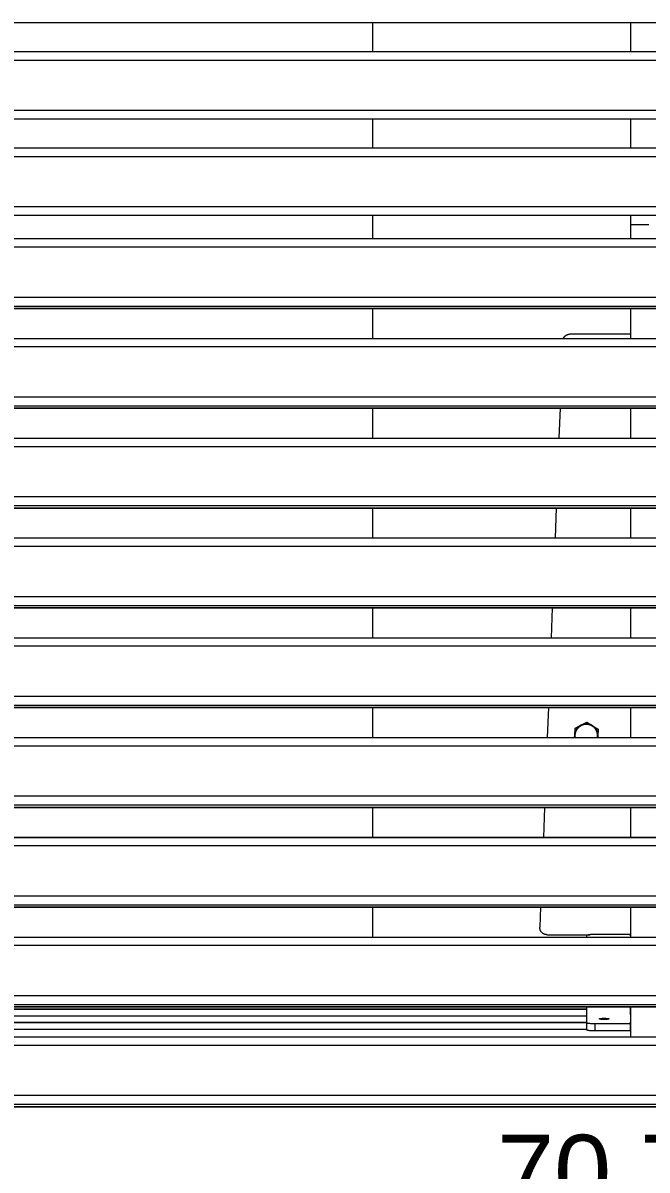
# Model space of a CAD drawing. Header units: inches. Extents: x -16 to 183, y -17 to 123.
# Drawn here: x 14.13 to 27.91, y 34.66 to 59.98 of the extents above; entities that cross this region are included whole.
import ezdxf

# ---------------------------------------------------------------- set-up
doc = ezdxf.new("R2010")
doc.units = ezdxf.units.IN
doc.layers.add('ZANO_R', color=7, linetype='Continuous', lineweight=0)
doc.layers.add('ZANO_W', color=1, linetype='Continuous', lineweight=0)
doc.styles.get("Standard").update_dxf_attribs({"font": 'arial.ttf'})
doc.dimstyles.new('amerykanie', dxfattribs={"dimtxt": 50, "dimasz": 50, "dimexe": 0.5, "dimexo": 0.5, "dimgap": 1, "dimtad": 1, "dimdec": 0, "dimzin": 0, "dimlunit": 5, "dimtxsty": 'Standard', "dimcen": 0.09, "dimclrd": 1, "dimclre": 1, "dimclrt": 1, "dimazin": 0, "dimtfac": 1, "dimtdec": 0, "dimtmove": 0, "dimatfit": 3, "dimfxl": 1, "dimtzin": 0, "dimarcsym": 1})

# ---------------------------------------------------------------- blocks, each defined once
blk = doc.blocks.new('*D363')
at = {"layer": 'ZANO_W', "color": 1, "lineweight": -2}
for p, q in [((-7.684, 35.8), (-7.684, 32.772)), ((63.182, 35.8), (63.182, 32.772)), ((-6.684, 33.272), (62.182, 33.272))]:
    blk.add_line(p, q, dxfattribs=at)
at = {"layer": 'ZANO_W', "color": 1}
for points in [[(-6.684, 33.438), (-6.684, 33.105), (-7.684, 33.272)], [(62.182, 33.105), (62.182, 33.438), (63.182, 33.272)]]:
    blk.add_solid(points, dxfattribs=at)
at = {"layer": 'ZANO_W', "color": 1, "insert": (27.749, 34.612), "char_height": 1.625, "attachment_point": 5}
blk.add_mtext('70 7/8', dxfattribs=at)

msp = doc.modelspace()

# ---------------------------------------------------------------- linework, layer by layer
at = {"layer": 'ZANO_R'}
for p, q in [((62.98564, 59.98104), (-7.48676, 59.98104)), ((21.85419, 59.35112), (21.85419, 59.98104)), ((27.55259, 59.35112), (27.55259, 59.98104)), ((-7.48676, 59.35112), (62.98564, 59.35112)), ((62.98564, 59.15427), (-7.48676, 59.15427)), ((-7.48676, 58.05191), (62.98564, 58.05191)), ((62.98564, 57.85506), (-7.48676, 57.85506)), ((21.85419, 57.22514), (21.85419, 57.85506)), ((27.55259, 57.22514), (27.55259, 57.85506)), ((-7.48676, 57.22514), (62.98564, 57.22514)), ((62.98564, 57.02829), (-7.48676, 57.02829)), ((-7.48676, 55.92593), (62.98564, 55.92593)), ((62.98564, 55.72908), (-7.48676, 55.72908)), ((21.85419, 55.21962), (21.85419, 55.72908)), ((27.55259, 55.53498), (27.55259, 55.72908)), ((27.55259, 55.21962), (27.55259, 55.53498)), ((27.55259, 55.53498), (27.94629, 55.53498)), ((-7.48676, 55.2198), (62.98564, 55.2198)), ((-7.48676, 55.21962), (62.98564, 55.21962)), ((62.98564, 55.03126), (-7.48676, 55.03126)), ((-7.48676, 53.92988), (62.98564, 53.92988)), ((62.98564, 53.7249), (-7.48676, 53.7249)), ((-7.48676, 53.67835), (62.98564, 53.67835)), ((62.98564, 53.67817), (-7.48676, 53.67817)), ((21.85419, 53.01687), (21.85419, 53.67835)), ((27.55259, 53.01687), (27.55259, 53.67835)), ((-7.48676, 53.01704), (62.98564, 53.01704)), ((-7.48676, 53.01687), (62.98564, 53.01687)), ((26.05932, 53.01687), (26.06165, 53.02184)), ((26.06165, 53.02184), (26.06415, 53.02672)), ((26.06415, 53.02672), (26.06682, 53.03152)), ((26.06682, 53.03152), (26.06965, 53.03622)), ((26.06965, 53.03622), (26.07265, 53.04082)), ((26.07265, 53.04082), (26.0758, 53.04531)), ((26.0758, 53.04531), (26.07911, 53.04969)), ((26.07911, 53.04969), (26.08257, 53.05395)), ((26.08257, 53.05395), (26.08618, 53.05808)), ((26.08618, 53.05808), (26.08993, 53.06209)), ((26.08993, 53.06209), (26.09381, 53.06597)), ((26.09381, 53.06597), (26.09783, 53.06971)), ((26.09783, 53.06971), (26.10198, 53.0733)), ((26.10198, 53.0733), (26.10625, 53.07675)), ((26.10625, 53.07675), (26.11063, 53.08005)), ((26.11063, 53.08005), (26.11513, 53.08319)), ((26.11513, 53.08319), (26.11974, 53.08618)), ((26.11974, 53.08618), (26.12444, 53.089)), ((26.12444, 53.089), (26.12924, 53.09166)), ((26.12924, 53.09166), (26.13414, 53.09415)), ((26.13414, 53.09415), (26.13911, 53.09646)), ((26.13911, 53.09646), (26.14417, 53.0986)), ((26.14417, 53.0986), (26.14929, 53.10057)), ((26.14929, 53.10057), (26.15448, 53.10235)), ((26.15448, 53.10235), (26.15973, 53.10395)), ((26.15973, 53.10395), (26.16503, 53.10537)), ((26.16503, 53.10537), (26.17038, 53.1066)), ((26.17038, 53.1066), (26.17577, 53.10765)), ((26.17577, 53.10765), (26.18119, 53.10851)), ((26.18119, 53.10851), (26.18664, 53.10917)), ((26.18664, 53.10917), (26.1921, 53.10965)), ((26.1921, 53.10965), (26.19758, 53.10994)), ((26.19758, 53.10994), (26.20307, 53.11003)), ((27.55259, 53.11003), (26.20307, 53.11003)), ((62.98564, 52.82851), (-7.48676, 52.82851)), ((-7.48676, 51.72713), (62.98564, 51.72713)), ((62.98564, 51.52214), (-7.48676, 51.52214)), ((-7.48676, 51.47559), (62.98564, 51.47559)), ((62.98564, 51.47541), (-7.48676, 51.47541)), ((21.85419, 50.81411), (21.85419, 51.47559)), ((25.9879, 51.47559), (25.96211, 50.81411)), ((27.55259, 50.81411), (27.55259, 51.47559)), ((-7.48676, 50.81429), (62.98564, 50.81429)), ((-7.48676, 50.81411), (62.98564, 50.81411)), ((62.98564, 50.62575), (-7.48676, 50.62575)), ((-7.48676, 49.52437), (62.98564, 49.52437)), ((62.98564, 49.31938), (-7.48676, 49.31938)), ((-7.48676, 49.27283), (62.98564, 49.27283)), ((62.98564, 49.27266), (-7.48676, 49.27266)), ((21.85419, 48.61135), (21.85419, 49.27283)), ((25.90203, 49.27283), (25.87625, 48.61135)), ((27.55259, 48.61135), (27.55259, 49.27283)), ((-7.48676, 48.61153), (62.98564, 48.61153)), ((-7.48676, 48.61135), (62.98564, 48.61135)), ((62.98564, 48.42299), (-7.48676, 48.42299)), ((-7.48676, 47.32161), (62.98564, 47.32161)), ((62.98564, 47.11663), (-7.48676, 47.11663)), ((-7.48676, 47.07008), (62.98564, 47.07008)), ((62.98564, 47.0699), (-7.48676, 47.0699)), ((21.85419, 46.4086), (21.85419, 47.07008)), ((25.81616, 47.07008), (25.79038, 46.4086)), ((27.55259, 46.4086), (27.55259, 47.07008)), ((-7.48676, 46.40877), (62.98564, 46.40877)), ((-7.48676, 46.4086), (62.98564, 46.4086)), ((62.98564, 46.22024), (-7.48676, 46.22024)), ((-7.48676, 45.11886), (62.98564, 45.11886)), ((62.98564, 44.91387), (-7.48676, 44.91387)), ((-7.48676, 44.86732), (62.98564, 44.86732)), ((62.98564, 44.86715), (-7.48676, 44.86715)), ((21.85419, 44.20584), (21.85419, 44.86732)), ((25.7303, 44.86732), (25.70451, 44.20584)), ((27.55259, 44.20584), (27.55259, 44.86732)), ((26.31264, 44.26199), (26.31854, 44.40962)), ((26.31854, 44.40962), (26.44934, 44.47832)), ((26.32215, 44.32161), (26.31993, 44.31325)), ((26.32465, 44.32988), (26.32215, 44.32161)), ((26.32743, 44.33807), (26.32465, 44.32988)), ((26.33048, 44.34616), (26.32743, 44.33807)), ((26.33031, 44.31412), (26.33258, 44.32221)), ((26.3338, 44.35414), (26.33048, 44.34616)), ((26.33258, 44.32221), (26.33512, 44.33022)), ((26.33739, 44.362), (26.3338, 44.35414)), ((26.33512, 44.33022), (26.33793, 44.33814)), ((26.34125, 44.36974), (26.33739, 44.362)), ((26.33793, 44.33814), (26.34102, 44.34596)), ((26.34102, 44.34596), (26.34437, 44.35366)), ((26.34536, 44.37734), (26.34125, 44.36974)), ((26.34437, 44.35366), (26.34797, 44.36125)), ((26.34973, 44.3848), (26.34536, 44.37734)), ((26.34797, 44.36125), (26.35184, 44.36871)), ((26.35435, 44.39211), (26.34973, 44.3848)), ((26.35184, 44.36871), (26.35596, 44.37603)), ((26.35921, 44.39925), (26.35435, 44.39211)), ((26.35596, 44.37603), (26.36033, 44.38321)), ((26.36431, 44.40623), (26.35921, 44.39925)), ((26.36494, 44.39024), (26.36033, 44.38321)), ((26.36964, 44.41303), (26.36431, 44.40623)), ((26.36978, 44.3971), (26.36494, 44.39024)), ((26.3752, 44.41965), (26.36964, 44.41303)), ((26.37486, 44.4038), (26.36978, 44.3971)), ((26.38016, 44.41031), (26.37486, 44.4038)), ((26.38098, 44.42608), (26.3752, 44.41965)), ((26.38568, 44.41665), (26.38016, 44.41031)), ((26.38698, 44.43231), (26.38098, 44.42608)), ((26.39142, 44.42279), (26.38568, 44.41665)), ((26.39318, 44.43833), (26.38698, 44.43231)), ((26.39736, 44.42873), (26.39142, 44.42279)), ((26.39958, 44.44414), (26.39318, 44.43833)), ((26.4035, 44.43446), (26.39736, 44.42873)), ((26.40617, 44.44973), (26.39958, 44.44414)), ((26.40984, 44.43998), (26.4035, 44.43446)), ((26.41295, 44.4551), (26.40617, 44.44973)), ((26.41635, 44.44528), (26.40984, 44.43998)), ((26.4199, 44.46023), (26.41295, 44.4551)), ((26.42305, 44.45036), (26.41635, 44.44528)), ((26.42703, 44.46512), (26.4199, 44.46023)), ((26.42991, 44.4552), (26.42305, 44.45036)), ((26.43432, 44.46977), (26.42703, 44.46512)), ((26.43694, 44.45981), (26.42991, 44.4552)), ((26.44176, 44.47418), (26.43432, 44.46977)), ((26.44412, 44.46418), (26.43694, 44.45981)), ((26.44934, 44.47832), (26.44176, 44.47418)), ((26.45144, 44.46829), (26.44412, 44.46418)), ((26.44934, 44.47832), (26.58014, 44.54703)), ((26.45706, 44.48221), (26.44934, 44.47832)), ((26.4589, 44.47216), (26.45144, 44.46829)), ((26.4649, 44.48584), (26.45706, 44.48221)), ((26.46649, 44.47577), (26.4589, 44.47216)), ((26.47287, 44.4892), (26.4649, 44.48584)), ((26.4742, 44.47911), (26.46649, 44.47577)), ((26.48094, 44.49229), (26.47287, 44.4892)), ((26.48202, 44.4822), (26.4742, 44.47911)), ((26.48912, 44.4951), (26.48094, 44.49229)), ((26.48993, 44.48501), (26.48202, 44.4822)), ((26.49738, 44.49764), (26.48912, 44.4951)), ((26.49794, 44.48755), (26.48993, 44.48501)), ((26.50572, 44.4999), (26.49738, 44.49764)), ((26.50603, 44.48982), (26.49794, 44.48755)), ((26.51414, 44.50187), (26.50572, 44.4999)), ((26.5142, 44.4918), (26.50603, 44.48982)), ((26.52262, 44.50356), (26.51414, 44.50187)), ((26.52242, 44.49351), (26.5142, 44.4918)), ((26.5307, 44.49494), (26.52242, 44.49351)), ((26.53115, 44.50496), (26.52262, 44.50356)), ((26.53903, 44.49608), (26.5307, 44.49494)), ((26.53972, 44.50607), (26.53115, 44.50496)), ((26.54738, 44.49694), (26.53903, 44.49608)), ((26.54833, 44.50689), (26.53972, 44.50607)), ((26.55577, 44.49751), (26.54738, 44.49694)), ((26.55695, 44.50742), (26.54833, 44.50689)), ((26.56416, 44.4978), (26.55577, 44.49751)), ((26.56559, 44.50766), (26.55695, 44.50742)), ((26.57257, 44.4978), (26.56416, 44.4978)), ((26.57424, 44.50761), (26.56559, 44.50766)), ((26.58096, 44.49751), (26.57257, 44.4978)), ((26.58288, 44.50726), (26.57424, 44.50761)), ((26.58014, 44.54703), (26.70504, 44.46811)), ((26.58935, 44.49694), (26.58096, 44.49751)), ((26.5915, 44.50663), (26.58288, 44.50726)), ((26.5977, 44.49608), (26.58935, 44.49694)), ((26.60009, 44.5057), (26.5915, 44.50663)), ((26.60603, 44.49493), (26.5977, 44.49608)), ((26.60865, 44.50448), (26.60009, 44.5057)), ((26.61431, 44.4935), (26.60603, 44.49493)), ((26.61716, 44.50298), (26.60865, 44.50448)), ((26.62253, 44.49179), (26.61431, 44.4935)), ((26.62562, 44.50119), (26.61716, 44.50298)), ((26.6307, 44.4898), (26.62253, 44.49179)), ((26.63401, 44.49911), (26.62562, 44.50119)), ((26.63879, 44.48754), (26.6307, 44.4898)), ((26.64232, 44.49675), (26.63401, 44.49911)), ((26.64679, 44.48499), (26.63879, 44.48754)), ((26.65056, 44.49411), (26.64232, 44.49675)), ((26.65471, 44.48218), (26.64679, 44.48499)), ((26.65869, 44.4912), (26.65056, 44.49411)), ((26.66253, 44.4791), (26.65471, 44.48218)), ((26.66673, 44.48801), (26.65869, 44.4912)), ((26.67023, 44.47575), (26.66253, 44.4791)), ((26.67465, 44.48455), (26.66673, 44.48801)), ((26.67782, 44.47214), (26.67023, 44.47575)), ((26.68245, 44.48083), (26.67465, 44.48455)), ((26.68528, 44.46827), (26.67782, 44.47214)), ((26.69012, 44.47684), (26.68245, 44.48083)), ((26.6926, 44.46415), (26.68528, 44.46827)), ((26.69766, 44.4726), (26.69012, 44.47684)), ((26.69978, 44.45979), (26.6926, 44.46415)), ((26.70504, 44.46811), (26.69766, 44.4726)), ((26.70681, 44.45518), (26.69978, 44.45979)), ((26.71227, 44.46337), (26.70504, 44.46811)), ((26.70504, 44.46811), (26.82994, 44.38918)), ((26.71367, 44.45033), (26.70681, 44.45518)), ((26.71933, 44.45839), (26.71227, 44.46337)), ((26.72036, 44.44526), (26.71367, 44.45033)), ((26.72623, 44.45317), (26.71933, 44.45839)), ((26.72688, 44.43995), (26.72036, 44.44526)), ((26.73294, 44.44772), (26.72623, 44.45317)), ((26.73321, 44.43443), (26.72688, 44.43995)), ((26.73946, 44.44205), (26.73294, 44.44772)), ((26.73935, 44.4287), (26.73321, 44.43443)), ((26.74529, 44.42276), (26.73935, 44.4287)), ((26.74579, 44.43616), (26.73946, 44.44205)), ((26.75102, 44.41662), (26.74529, 44.42276)), ((26.75192, 44.43006), (26.74579, 44.43616)), ((26.75655, 44.41028), (26.75102, 44.41662)), ((26.75783, 44.42376), (26.75192, 44.43006)), ((26.76185, 44.40377), (26.75655, 44.41028)), ((26.76353, 44.41726), (26.75783, 44.42376)), ((26.76692, 44.39707), (26.76185, 44.40377)), ((26.76901, 44.41058), (26.76353, 44.41726)), ((26.77177, 44.39021), (26.76692, 44.39707)), ((26.77426, 44.40371), (26.76901, 44.41058)), ((26.77637, 44.38318), (26.77177, 44.39021)), ((26.77928, 44.39667), (26.77426, 44.40371)), ((26.78074, 44.37601), (26.77637, 44.38318)), ((26.78405, 44.38946), (26.77928, 44.39667)), ((26.78486, 44.36868), (26.78074, 44.37601)), ((26.78858, 44.3821), (26.78405, 44.38946)), ((26.78872, 44.36122), (26.78486, 44.36868)), ((26.79285, 44.37458), (26.78858, 44.3821)), ((26.79233, 44.35364), (26.78872, 44.36122)), ((26.79568, 44.34593), (26.79233, 44.35364)), ((26.79687, 44.36693), (26.79285, 44.37458)), ((26.79876, 44.33812), (26.79568, 44.34593)), ((26.80063, 44.35915), (26.79687, 44.36693)), ((26.80157, 44.3302), (26.79876, 44.33812)), ((26.80412, 44.35124), (26.80063, 44.35915)), ((26.80411, 44.32219), (26.80157, 44.3302)), ((26.80638, 44.3141), (26.80411, 44.32219)), ((26.80735, 44.34322), (26.80412, 44.35124)), ((26.8103, 44.3351), (26.80735, 44.34322)), ((26.81298, 44.32688), (26.8103, 44.3351)), ((26.81537, 44.31857), (26.81298, 44.32688)), ((26.81749, 44.31019), (26.81537, 44.31857)), ((26.82994, 44.38918), (26.82404, 44.24155)), ((-7.48676, 44.20602), (62.98564, 44.20602)), ((0.78024, 44.20584), (62.98564, 44.20584)), ((26.3104, 44.2059), (26.31264, 44.26199)), ((26.31264, 44.26199), (26.31245, 44.25393)), ((26.31245, 44.25393), (26.3125, 44.24588)), ((26.3125, 44.24588), (26.31282, 44.23783)), ((26.31313, 44.27062), (26.31264, 44.26199)), ((26.31282, 44.23783), (26.31338, 44.22979)), ((26.31391, 44.27923), (26.31313, 44.27062)), ((26.31338, 44.22979), (26.3142, 44.22177)), ((26.31499, 44.28781), (26.31391, 44.27923)), ((26.3142, 44.22177), (26.31527, 44.21379)), ((26.31635, 44.29634), (26.31499, 44.28781)), ((26.31527, 44.21379), (26.31659, 44.20584)), ((26.318, 44.30483), (26.31635, 44.29634)), ((26.31993, 44.31325), (26.318, 44.30483)), ((26.32231, 44.25599), (26.3226, 44.26439)), ((26.32231, 44.24759), (26.32231, 44.25599)), ((26.3226, 44.23919), (26.32231, 44.24759)), ((26.3226, 44.26439), (26.32318, 44.27277)), ((26.32317, 44.23081), (26.3226, 44.23919)), ((26.32403, 44.22245), (26.32317, 44.23081)), ((26.32318, 44.27277), (26.32404, 44.28113)), ((26.32518, 44.21412), (26.32403, 44.22245)), ((26.32404, 44.28113), (26.32518, 44.28945)), ((26.32518, 44.28945), (26.32661, 44.29773)), ((26.3266, 44.20584), (26.32518, 44.21412)), ((26.32661, 44.29773), (26.32832, 44.30596)), ((26.32832, 44.30596), (26.33031, 44.31412)), ((26.80837, 44.30594), (26.80638, 44.3141)), ((26.81008, 44.29772), (26.80837, 44.30594)), ((26.8115, 44.28944), (26.81008, 44.29772)), ((26.81008, 44.20584), (26.81151, 44.21412)), ((26.81265, 44.28111), (26.8115, 44.28944)), ((26.81151, 44.21412), (26.81265, 44.22244)), ((26.81351, 44.27276), (26.81265, 44.28111)), ((26.81265, 44.22244), (26.81351, 44.2308)), ((26.81408, 44.26438), (26.81351, 44.27276)), ((26.81351, 44.2308), (26.81408, 44.23918)), ((26.81437, 44.25598), (26.81408, 44.26438)), ((26.81408, 44.23918), (26.81437, 44.24758)), ((26.81437, 44.24758), (26.81437, 44.25598)), ((26.81932, 44.30174), (26.81749, 44.31019)), ((26.82087, 44.29324), (26.81932, 44.30174)), ((26.82009, 44.20584), (26.82128, 44.21293)), ((26.82212, 44.28468), (26.82087, 44.29324)), ((26.82128, 44.21293), (26.82227, 44.22006)), ((26.82309, 44.27609), (26.82212, 44.28468)), ((26.82227, 44.22006), (26.82306, 44.22721)), ((26.82404, 44.24155), (26.82262, 44.20584)), ((26.82306, 44.22721), (26.82365, 44.23437)), ((26.82376, 44.26748), (26.82309, 44.27609)), ((26.82365, 44.23437), (26.82404, 44.24155)), ((26.82415, 44.25884), (26.82376, 44.26748)), ((26.82404, 44.24155), (26.82424, 44.2502)), ((26.82424, 44.2502), (26.82415, 44.25884)), ((62.98564, 44.01748), (-7.48676, 44.01748)), ((-7.48676, 42.9161), (62.98564, 42.9161)), ((62.98564, 42.71111), (-7.48676, 42.71111)), ((-7.48676, 42.66456), (62.98564, 42.66456)), ((62.98564, 42.66439), (-7.48676, 42.66439)), ((21.85419, 42.00309), (21.85419, 42.66456)), ((25.64443, 42.66456), (25.61865, 42.00309)), ((27.55259, 42.00309), (27.55259, 42.66456)), ((-7.48676, 42.00326), (62.98564, 42.00326)), ((-7.48676, 42.00309), (62.98564, 42.00309)), ((62.98564, 41.81472), (-7.48676, 41.81472)), ((-7.48676, 40.71334), (62.98564, 40.71334)), ((62.98564, 40.50836), (-7.48676, 40.50836)), ((-7.48676, 40.46181), (62.98564, 40.46181)), ((62.98564, 40.46163), (-7.48676, 40.46163)), ((21.85419, 39.80033), (21.85419, 40.46181)), ((25.55857, 40.46181), (25.54126, 40.01775)), ((27.55259, 39.80033), (27.55259, 40.46181)), ((25.54114, 40.01236), (25.54126, 40.01775)), ((25.5412, 40.00697), (25.54114, 40.01236)), ((-7.48676, 39.8005), (62.98564, 39.8005)), ((-7.48676, 39.80033), (62.98564, 39.80033)), ((25.54146, 40.00158), (25.5412, 40.00697)), ((25.54189, 39.9962), (25.54146, 40.00158)), ((25.54251, 39.99084), (25.54189, 39.9962)), ((25.54331, 39.98551), (25.54251, 39.99084)), ((25.5443, 39.98021), (25.54331, 39.98551)), ((25.54547, 39.97494), (25.5443, 39.98021)), ((25.54681, 39.96972), (25.54547, 39.97494)), ((25.54834, 39.96455), (25.54681, 39.96972)), ((25.55004, 39.95943), (25.54834, 39.96455)), ((25.55191, 39.95437), (25.55004, 39.95943)), ((25.55396, 39.94938), (25.55191, 39.95437)), ((25.55617, 39.94446), (25.55396, 39.94938)), ((25.55856, 39.93962), (25.55617, 39.94446)), ((25.5611, 39.93487), (25.55856, 39.93962)), ((25.56381, 39.93021), (25.5611, 39.93487)), ((25.56668, 39.92564), (25.56381, 39.93021)), ((25.5697, 39.92117), (25.56668, 39.92564)), ((25.57287, 39.91681), (25.5697, 39.92117)), ((25.57619, 39.91256), (25.57287, 39.91681)), ((25.57966, 39.90842), (25.57619, 39.91256)), ((25.58326, 39.90441), (25.57966, 39.90842)), ((25.587, 39.90052), (25.58326, 39.90441)), ((25.59087, 39.89677), (25.587, 39.90052)), ((25.59486, 39.89314), (25.59087, 39.89677)), ((25.59898, 39.88966), (25.59486, 39.89314)), ((25.60322, 39.88632), (25.59898, 39.88966)), ((25.60756, 39.88313), (25.60322, 39.88632)), ((25.61202, 39.88009), (25.60756, 39.88313)), ((25.61657, 39.8772), (25.61202, 39.88009)), ((25.62122, 39.87447), (25.61657, 39.8772)), ((25.62596, 39.8719), (25.62122, 39.87447)), ((25.63079, 39.86949), (25.62596, 39.8719)), ((25.6357, 39.86725), (25.63079, 39.86949)), ((25.64068, 39.86518), (25.6357, 39.86725)), ((25.64573, 39.86328), (25.64068, 39.86518)), ((25.65084, 39.86156), (25.64573, 39.86328)), ((25.656, 39.86001), (25.65084, 39.86156)), ((25.66122, 39.85864), (25.656, 39.86001)), ((25.66648, 39.85745), (25.66122, 39.85864)), ((25.67178, 39.85644), (25.66648, 39.85745)), ((25.67711, 39.85561), (25.67178, 39.85644)), ((25.68246, 39.85497), (25.67711, 39.85561)), ((25.68784, 39.85451), (25.68246, 39.85497)), ((25.69322, 39.85423), (25.68784, 39.85451)), ((25.69862, 39.85414), (25.69322, 39.85423)), ((25.69862, 39.85414), (26.65261, 39.85414)), ((26.56835, 39.83295), (26.56834, 39.83281)), ((26.56834, 39.83281), (26.56834, 39.83266)), ((26.56834, 39.83266), (26.56834, 39.80033)), ((26.56837, 39.8331), (26.56835, 39.83295)), ((26.56839, 39.83324), (26.56837, 39.8331)), ((26.56842, 39.83339), (26.56839, 39.83324)), ((26.56845, 39.83354), (26.56842, 39.83339)), ((26.56849, 39.83368), (26.56845, 39.83354)), ((26.56854, 39.83383), (26.56849, 39.83368)), ((26.56859, 39.83398), (26.56854, 39.83383)), ((26.56865, 39.83412), (26.56859, 39.83398)), ((26.56871, 39.83427), (26.56865, 39.83412)), ((26.56879, 39.83442), (26.56871, 39.83427)), ((26.56886, 39.83457), (26.56879, 39.83442)), ((26.56895, 39.83472), (26.56886, 39.83457)), ((26.56904, 39.83487), (26.56895, 39.83472)), ((26.56914, 39.83502), (26.56904, 39.83487)), ((26.56924, 39.83516), (26.56914, 39.83502)), ((26.56935, 39.83531), (26.56924, 39.83516)), ((26.56947, 39.83546), (26.56935, 39.83531)), ((26.5696, 39.83561), (26.56947, 39.83546)), ((26.56973, 39.83576), (26.5696, 39.83561)), ((26.56987, 39.83591), (26.56973, 39.83576)), ((26.57001, 39.83606), (26.56987, 39.83591)), ((26.57016, 39.83622), (26.57001, 39.83606)), ((26.57032, 39.83637), (26.57016, 39.83622)), ((26.57049, 39.83652), (26.57032, 39.83637)), ((26.57066, 39.83667), (26.57049, 39.83652)), ((26.57084, 39.83682), (26.57066, 39.83667)), ((26.57103, 39.83697), (26.57084, 39.83682)), ((26.57122, 39.83712), (26.57103, 39.83697)), ((26.57163, 39.83743), (26.57122, 39.83712)), ((26.57206, 39.83773), (26.57163, 39.83743)), ((26.57253, 39.83804), (26.57206, 39.83773)), ((26.57303, 39.83834), (26.57253, 39.83804)), ((26.57355, 39.83864), (26.57303, 39.83834)), ((26.5741, 39.83895), (26.57355, 39.83864)), ((26.57469, 39.83926), (26.5741, 39.83895)), ((26.5753, 39.83956), (26.57469, 39.83926)), ((26.57594, 39.83987), (26.5753, 39.83956)), ((26.57731, 39.84048), (26.57594, 39.83987)), ((26.57881, 39.84109), (26.57731, 39.84048)), ((26.58042, 39.84169), (26.57881, 39.84109)), ((26.58216, 39.8423), (26.58042, 39.84169)), ((26.58402, 39.8429), (26.58216, 39.8423)), ((26.586, 39.8435), (26.58402, 39.8429)), ((26.59033, 39.84469), (26.586, 39.8435)), ((26.59514, 39.84585), (26.59033, 39.84469)), ((26.60043, 39.84699), (26.59514, 39.84585)), ((26.60618, 39.84809), (26.60043, 39.84699)), ((26.61237, 39.84916), (26.60618, 39.84809)), ((26.626, 39.85117), (26.61237, 39.84916)), ((26.64112, 39.85299), (26.626, 39.85117)), ((26.65747, 39.85457), (26.64112, 39.85299)), ((26.69273, 39.857), (26.65747, 39.85457)), ((26.72937, 39.8584), (26.69273, 39.857)), ((26.76519, 39.85884), (26.72937, 39.8584)), ((27.54472, 39.85884), (26.76519, 39.85884)), ((27.53319, 39.84114), (27.5332, 39.84118)), ((27.53319, 39.84111), (27.53319, 39.84114)), ((27.53319, 39.84108), (27.53319, 39.84111)), ((27.53319, 39.84104), (27.53319, 39.84108)), ((27.53319, 39.84101), (27.53319, 39.84104)), ((27.5332, 39.84098), (27.53319, 39.84101)), ((27.5332, 39.84121), (27.53321, 39.84125)), ((27.5332, 39.84118), (27.5332, 39.84121)), ((27.5332, 39.84094), (27.5332, 39.84098)), ((27.53321, 39.84091), (27.5332, 39.84094)), ((27.53321, 39.84125), (27.53322, 39.84128)), ((27.53322, 39.84087), (27.53321, 39.84091)), ((27.53322, 39.84128), (27.53323, 39.84131)), ((27.53323, 39.84084), (27.53322, 39.84087)), ((27.53323, 39.84131), (27.53324, 39.84135)), ((27.53324, 39.84081), (27.53323, 39.84084)), ((27.53324, 39.84135), (27.53325, 39.84138)), ((27.53325, 39.84077), (27.53324, 39.84081)), ((27.53325, 39.84138), (27.53327, 39.84142)), ((27.53327, 39.84074), (27.53325, 39.84077)), ((27.53327, 39.84142), (27.53329, 39.84145)), ((27.53329, 39.8407), (27.53327, 39.84074)), ((27.53329, 39.84145), (27.53331, 39.84148)), ((27.53331, 39.84067), (27.53329, 39.8407)), ((27.53331, 39.84148), (27.53333, 39.84152)), ((27.53333, 39.84064), (27.53331, 39.84067)), ((27.53333, 39.84152), (27.53335, 39.84155)), ((27.53335, 39.8406), (27.53333, 39.84064)), ((27.53335, 39.84155), (27.53337, 39.84158)), ((27.53337, 39.84057), (27.53335, 39.8406)), ((27.53337, 39.84158), (27.5334, 39.84162)), ((27.5334, 39.84054), (27.53337, 39.84057)), ((27.5334, 39.84162), (27.53343, 39.84165)), ((27.53343, 39.8405), (27.5334, 39.84054)), ((27.53343, 39.84165), (27.53345, 39.84169)), ((27.53345, 39.84047), (27.53343, 39.8405)), ((27.53345, 39.84169), (27.53348, 39.84172)), ((27.53348, 39.84044), (27.53345, 39.84047)), ((27.53348, 39.84172), (27.53352, 39.84175)), ((27.53352, 39.8404), (27.53348, 39.84044)), ((27.53352, 39.84175), (27.53355, 39.84179)), ((27.53355, 39.84037), (27.53352, 39.8404)), ((27.53355, 39.84179), (27.53358, 39.84182)), ((27.53358, 39.84034), (27.53355, 39.84037)), ((27.53358, 39.84182), (27.53362, 39.84185)), ((27.53362, 39.8403), (27.53358, 39.84034)), ((27.53362, 39.84185), (27.53366, 39.84189)), ((27.53366, 39.84027), (27.53362, 39.8403)), ((27.53366, 39.84189), (27.5337, 39.84192)), ((27.5337, 39.84024), (27.53366, 39.84027)), ((27.5337, 39.84192), (27.53374, 39.84195)), ((27.53374, 39.8402), (27.5337, 39.84024)), ((27.53374, 39.84195), (27.53378, 39.84199)), ((27.53378, 39.84017), (27.53374, 39.8402)), ((27.53378, 39.84199), (27.53383, 39.84202)), ((27.53383, 39.84014), (27.53378, 39.84017)), ((27.53383, 39.84202), (27.53392, 39.84208)), ((27.53392, 39.84007), (27.53383, 39.84014)), ((27.53392, 39.84208), (27.53402, 39.84215)), ((27.53402, 39.84), (27.53392, 39.84007)), ((27.53402, 39.84215), (27.53413, 39.84222)), ((27.53413, 39.83994), (27.53402, 39.84)), ((27.53413, 39.84222), (27.53424, 39.84228)), ((27.53424, 39.83987), (27.53413, 39.83994)), ((27.53424, 39.84228), (27.53436, 39.84235)), ((27.53436, 39.83981), (27.53424, 39.83987)), ((27.53436, 39.84235), (27.53449, 39.84241)), ((27.53449, 39.83974), (27.53436, 39.83981)), ((27.53449, 39.84241), (27.53462, 39.84247)), ((27.53462, 39.83968), (27.53449, 39.83974)), ((27.53462, 39.84247), (27.53475, 39.84254)), ((27.53475, 39.83962), (27.53462, 39.83968)), ((27.53475, 39.84254), (27.53504, 39.84267)), ((27.53504, 39.83949), (27.53475, 39.83962)), ((27.53504, 39.84267), (27.53536, 39.84279)), ((27.53536, 39.83936), (27.53504, 39.83949)), ((27.53536, 39.84279), (27.53569, 39.84291)), ((27.53569, 39.83924), (27.53536, 39.83936)), ((27.53569, 39.84291), (27.53605, 39.84304)), ((27.53605, 39.83912), (27.53569, 39.83924)), ((27.53605, 39.84304), (27.53643, 39.84316)), ((27.53643, 39.839), (27.53605, 39.83912)), ((27.53643, 39.84316), (27.53724, 39.84339)), ((27.53724, 39.83876), (27.53643, 39.839)), ((27.53724, 39.84339), (27.53813, 39.84362)), ((27.53813, 39.83854), (27.53724, 39.83876)), ((27.53813, 39.84362), (27.53909, 39.84384)), ((27.53909, 39.83832), (27.53813, 39.83854)), ((27.53909, 39.84384), (27.54012, 39.84404)), ((27.54012, 39.83811), (27.53909, 39.83832)), ((27.54012, 39.84404), (27.54233, 39.84443)), ((27.54233, 39.83772), (27.54012, 39.83811)), ((27.54233, 39.84443), (27.54472, 39.84478)), ((27.54472, 39.83738), (27.54233, 39.83772)), ((27.54472, 39.84478), (27.54472, 39.85884)), ((27.54472, 39.85414), (27.55259, 39.85414)), ((27.54472, 39.83738), (27.54472, 39.84478)), ((27.54865, 39.83692), (27.54472, 39.83738)), ((27.55259, 39.83656), (27.54865, 39.83692)), ((62.98564, 39.61197), (-7.48676, 39.61197)), ((-7.48676, 38.51059), (62.98564, 38.51059)), ((62.98564, 38.3056), (-7.48676, 38.3056)), ((-7.48676, 38.25905), (62.98564, 38.25905)), ((62.98564, 38.25888), (-7.48676, 38.25888)), ((26.56834, 38.25905), (26.56834, 37.91752)), ((27.54472, 38.10659), (27.54472, 38.25905)), ((27.55259, 37.59757), (27.55259, 38.25905)), ((-3.94345, 38.2082), (26.56834, 38.2082)), ((26.56834, 38.20645), (-3.94345, 38.20645)), ((-3.94345, 38.05986), (26.56834, 38.05986)), ((26.85574, 37.9956), (26.85575, 37.99568)), ((26.85574, 37.99553), (26.85574, 37.9956)), ((26.85574, 37.99545), (26.85574, 37.99553)), ((26.85575, 37.99537), (26.85574, 37.99545)), ((26.85575, 37.99568), (26.85576, 37.99576)), ((26.85576, 37.99529), (26.85575, 37.99537)), ((26.85576, 37.99576), (26.85577, 37.99584)), ((26.85577, 37.99521), (26.85576, 37.99529)), ((26.85577, 37.99584), (26.85578, 37.99592)), ((26.85578, 37.99513), (26.85577, 37.99521)), ((26.85578, 37.99592), (26.8558, 37.996)), ((26.8558, 37.99505), (26.85578, 37.99513)), ((26.8558, 37.996), (26.85582, 37.99608)), ((26.85582, 37.99497), (26.8558, 37.99505)), ((26.85582, 37.99608), (26.85585, 37.99616)), ((26.85585, 37.9949), (26.85582, 37.99497)), ((26.85585, 37.99616), (26.85588, 37.99624)), ((26.85588, 37.99482), (26.85585, 37.9949)), ((26.85588, 37.99624), (26.85591, 37.99631)), ((26.85591, 37.99474), (26.85588, 37.99482)), ((26.85591, 37.99631), (26.85594, 37.99639)), ((26.85594, 37.99466), (26.85591, 37.99474)), ((26.85594, 37.99639), (26.85598, 37.99647)), ((26.85598, 37.99458), (26.85594, 37.99466)), ((26.85598, 37.99647), (26.85602, 37.99655)), ((26.85602, 37.9945), (26.85598, 37.99458)), ((26.85602, 37.99655), (26.85607, 37.99664)), ((26.85607, 37.99442), (26.85602, 37.9945)), ((26.85607, 37.99664), (26.85612, 37.99672)), ((26.85612, 37.99434), (26.85607, 37.99442)), ((26.85612, 37.99672), (26.85617, 37.9968)), ((26.85617, 37.99426), (26.85612, 37.99434)), ((26.85617, 37.9968), (26.85623, 37.99688)), ((26.85623, 37.99417), (26.85617, 37.99426)), ((26.85623, 37.99688), (26.85629, 37.99696)), ((26.85629, 37.99409), (26.85623, 37.99417)), ((26.85629, 37.99696), (26.85635, 37.99704)), ((26.85635, 37.99401), (26.85629, 37.99409)), ((26.85635, 37.99704), (26.85642, 37.99712)), ((26.85642, 37.99393), (26.85635, 37.99401)), ((26.85642, 37.99712), (26.85649, 37.9972)), ((26.85649, 37.99385), (26.85642, 37.99393)), ((26.85649, 37.9972), (26.85657, 37.99728)), ((26.85657, 37.99377), (26.85649, 37.99385)), ((26.85657, 37.99728), (26.85664, 37.99736)), ((26.85664, 37.99369), (26.85657, 37.99377)), ((26.85664, 37.99736), (26.85673, 37.99744)), ((26.85673, 37.99361), (26.85664, 37.99369)), ((26.85673, 37.99744), (26.85681, 37.99753)), ((26.85681, 37.99353), (26.85673, 37.99361)), ((26.85681, 37.99753), (26.8569, 37.99761)), ((26.8569, 37.99344), (26.85681, 37.99353)), ((26.8569, 37.99761), (26.85699, 37.99769)), ((26.85699, 37.99336), (26.8569, 37.99344)), ((26.85699, 37.99769), (26.85709, 37.99777)), ((26.85709, 37.99328), (26.85699, 37.99336)), ((26.85709, 37.99777), (26.85719, 37.99785)), ((26.85719, 37.9932), (26.85709, 37.99328)), ((26.85719, 37.99785), (26.8573, 37.99793)), ((26.8573, 37.99312), (26.85719, 37.9932)), ((26.8573, 37.99793), (26.85752, 37.9981)), ((26.85752, 37.99295), (26.8573, 37.99312)), ((26.85752, 37.9981), (26.85775, 37.99826)), ((26.85775, 37.99279), (26.85752, 37.99295)), ((26.85775, 37.99826), (26.85801, 37.99843)), ((26.85801, 37.99262), (26.85775, 37.99279)), ((26.85801, 37.99843), (26.85827, 37.99859)), ((26.85827, 37.99246), (26.85801, 37.99262)), ((26.85827, 37.99859), (26.85856, 37.99876)), ((26.85856, 37.9923), (26.85827, 37.99246)), ((26.85856, 37.99876), (26.85885, 37.99892)), ((26.85885, 37.99213), (26.85856, 37.9923)), ((26.85885, 37.99892), (26.85917, 37.99909)), ((26.85917, 37.99197), (26.85885, 37.99213)), ((26.85917, 37.99909), (26.8595, 37.99925)), ((26.8595, 37.9918), (26.85917, 37.99197)), ((26.8595, 37.99925), (26.85985, 37.99942)), ((26.85985, 37.99164), (26.8595, 37.9918)), ((26.85985, 37.99942), (26.86059, 37.99974)), ((26.86059, 37.99131), (26.85985, 37.99164)), ((26.86059, 37.99974), (26.8614, 38.00007)), ((26.8614, 37.99098), (26.86059, 37.99131)), ((26.8614, 38.00007), (26.86227, 38.0004)), ((26.86227, 37.99065), (26.8614, 37.99098)), ((26.86227, 38.0004), (26.86321, 38.00073)), ((26.86321, 37.99032), (26.86227, 37.99065)), ((26.86321, 38.00073), (26.86421, 38.00105)), ((26.86421, 37.99), (26.86321, 37.99032)), ((26.86421, 38.00105), (26.86528, 38.00138)), ((26.86528, 37.98967), (26.86421, 37.99)), ((26.86528, 38.00138), (26.86762, 38.00202)), ((26.86762, 37.98903), (26.86528, 37.98967)), ((26.86762, 38.00202), (26.87022, 38.00265)), ((26.87022, 37.9884), (26.86762, 37.98903)), ((26.87022, 38.00265), (26.87307, 38.00326)), ((26.87307, 37.98779), (26.87022, 37.9884)), ((26.87307, 38.00326), (26.87617, 38.00386)), ((26.87617, 37.98719), (26.87307, 37.98779)), ((26.87617, 38.00386), (26.87952, 38.00444)), ((26.87952, 37.98662), (26.87617, 37.98719)), ((26.87952, 38.00444), (26.88688, 38.00552)), ((26.88688, 37.98553), (26.87952, 37.98662)), ((26.88688, 38.00552), (26.89504, 38.0065)), ((26.89504, 37.98455), (26.88688, 37.98553)), ((26.89504, 38.0065), (26.90387, 38.00736)), ((26.90387, 37.98369), (26.89504, 37.98455)), ((26.90387, 38.00736), (26.92291, 38.00867)), ((26.92291, 38.00867), (26.9427, 38.00943)), ((26.9427, 38.00943), (26.96204, 38.00966)), ((26.96204, 38.00966), (26.96204, 37.98139)), ((26.96204, 38.00966), (26.98138, 38.00943)), ((26.98138, 38.00943), (27.00117, 38.00867)), ((27.00117, 38.00867), (27.02021, 38.00736)), ((27.02021, 38.00736), (27.02904, 38.0065)), ((27.02904, 37.98455), (27.02021, 37.98369)), ((27.02904, 38.0065), (27.03721, 38.00552)), ((27.03721, 37.98553), (27.02904, 37.98455)), ((27.03721, 38.00552), (27.04457, 38.00444)), ((27.04457, 37.98662), (27.03721, 37.98553)), ((27.04457, 38.00444), (27.04791, 38.00386)), ((27.04791, 37.98719), (27.04457, 37.98662)), ((27.04791, 38.00386), (27.05101, 38.00326)), ((27.05101, 37.98779), (27.04791, 37.98719)), ((27.05101, 38.00326), (27.05387, 38.00265)), ((27.05387, 37.9884), (27.05101, 37.98779)), ((27.05387, 38.00265), (27.05647, 38.00202)), ((27.05647, 37.98903), (27.05387, 37.9884)), ((27.05647, 38.00202), (27.0588, 38.00138)), ((27.0588, 37.98967), (27.05647, 37.98903)), ((27.0588, 38.00138), (27.05987, 38.00105)), ((27.05987, 37.99), (27.0588, 37.98967)), ((27.05987, 38.00105), (27.06088, 38.00073)), ((27.06088, 37.99032), (27.05987, 37.99)), ((27.06088, 38.00073), (27.06182, 38.0004)), ((27.06182, 37.99065), (27.06088, 37.99032)), ((27.06182, 38.0004), (27.06269, 38.00007)), ((27.06269, 37.99098), (27.06182, 37.99065)), ((27.06269, 38.00007), (27.0635, 37.99974)), ((27.0635, 37.99131), (27.06269, 37.99098)), ((27.0635, 37.99974), (27.06424, 37.99942)), ((27.06424, 37.99164), (27.0635, 37.99131)), ((27.06424, 37.99942), (27.06458, 37.99925)), ((27.06458, 37.9918), (27.06424, 37.99164)), ((27.06458, 37.99925), (27.06492, 37.99909)), ((27.06492, 37.99197), (27.06458, 37.9918)), ((27.06492, 37.99909), (27.06523, 37.99892)), ((27.06523, 37.99213), (27.06492, 37.99197)), ((27.06523, 37.99892), (27.06553, 37.99876)), ((27.06553, 37.9923), (27.06523, 37.99213)), ((27.06553, 37.99876), (27.06581, 37.99859)), ((27.06581, 37.99246), (27.06553, 37.9923)), ((27.06581, 37.99859), (27.06608, 37.99843)), ((27.06608, 37.99262), (27.06581, 37.99246)), ((27.06608, 37.99843), (27.06633, 37.99826)), ((27.06633, 37.99279), (27.06608, 37.99262)), ((27.06633, 37.99826), (27.06657, 37.9981)), ((27.06657, 37.99295), (27.06633, 37.99279)), ((27.06657, 37.9981), (27.06679, 37.99793)), ((27.06679, 37.99312), (27.06657, 37.99295)), ((27.06679, 37.99793), (27.06689, 37.99785)), ((27.06689, 37.9932), (27.06679, 37.99312)), ((27.06689, 37.99785), (27.06699, 37.99777)), ((27.06699, 37.99328), (27.06689, 37.9932)), ((27.06699, 37.99777), (27.06709, 37.99769)), ((27.06709, 37.99336), (27.06699, 37.99328)), ((27.06709, 37.99769), (27.06718, 37.99761)), ((27.06718, 37.99344), (27.06709, 37.99336)), ((27.06718, 37.99761), (27.06727, 37.99753)), ((27.06727, 37.99353), (27.06718, 37.99344)), ((27.06727, 37.99753), (27.06736, 37.99744)), ((27.06736, 37.99361), (27.06727, 37.99353)), ((27.06736, 37.99744), (27.06744, 37.99736)), ((27.06744, 37.99369), (27.06736, 37.99361)), ((27.06744, 37.99736), (27.06752, 37.99728)), ((27.06752, 37.99377), (27.06744, 37.99369)), ((27.06752, 37.99728), (27.06759, 37.9972)), ((27.06759, 37.99385), (27.06752, 37.99377)), ((27.06759, 37.9972), (27.06766, 37.99712)), ((27.06766, 37.99393), (27.06759, 37.99385)), ((27.06766, 37.99712), (27.06773, 37.99704)), ((27.06773, 37.99401), (27.06766, 37.99393)), ((27.06773, 37.99704), (27.06779, 37.99696)), ((27.06779, 37.99409), (27.06773, 37.99401)), ((27.06779, 37.99696), (27.06785, 37.99688)), ((27.06785, 37.99417), (27.06779, 37.99409)), ((27.06785, 37.99688), (27.06791, 37.9968)), ((27.06791, 37.99426), (27.06785, 37.99417)), ((27.06791, 37.9968), (27.06796, 37.99672)), ((27.06796, 37.99434), (27.06791, 37.99426)), ((27.06796, 37.99672), (27.06801, 37.99664)), ((27.06801, 37.99442), (27.06796, 37.99434)), ((27.06801, 37.99664), (27.06806, 37.99655)), ((27.06806, 37.9945), (27.06801, 37.99442)), ((27.06806, 37.99655), (27.0681, 37.99647)), ((27.0681, 37.99458), (27.06806, 37.9945)), ((27.0681, 37.99647), (27.06814, 37.99639)), ((27.06814, 37.99466), (27.0681, 37.99458)), ((27.06814, 37.99639), (27.06818, 37.99631)), ((27.06818, 37.99474), (27.06814, 37.99466)), ((27.06818, 37.99631), (27.06821, 37.99624)), ((27.06821, 37.99482), (27.06818, 37.99474)), ((27.06821, 37.99624), (27.06824, 37.99616)), ((27.06824, 37.9949), (27.06821, 37.99482)), ((27.06824, 37.99616), (27.06826, 37.99608)), ((27.06826, 37.99497), (27.06824, 37.9949)), ((27.06826, 37.99608), (27.06828, 37.996)), ((27.06828, 37.99505), (27.06826, 37.99497)), ((27.06828, 37.996), (27.0683, 37.99592)), ((27.0683, 37.99513), (27.06828, 37.99505)), ((27.0683, 37.99592), (27.06831, 37.99584)), ((27.06831, 37.99521), (27.0683, 37.99513)), ((27.06831, 37.99584), (27.06833, 37.99576)), ((27.06833, 37.99529), (27.06831, 37.99521)), ((27.06833, 37.99576), (27.06833, 37.99568)), ((27.06833, 37.99568), (27.06834, 37.9956)), ((27.06834, 37.99545), (27.06833, 37.99537)), ((27.06833, 37.99537), (27.06833, 37.99529)), ((27.06834, 37.9956), (27.06834, 37.99553)), ((27.06834, 37.99553), (27.06834, 37.99545)), ((27.53319, 38.10297), (27.5332, 38.103)), ((27.53319, 38.10294), (27.53319, 38.10297)), ((27.53319, 38.10291), (27.53319, 38.10294)), ((27.53319, 38.10287), (27.53319, 38.10291)), ((27.53319, 38.10284), (27.53319, 38.10287)), ((27.53319, 38.10281), (27.53319, 38.10284)), ((27.5332, 38.10278), (27.53319, 38.10281)), ((27.5332, 38.10303), (27.53321, 38.10306)), ((27.5332, 38.103), (27.5332, 38.10303)), ((27.5332, 38.10275), (27.5332, 38.10278)), ((27.53321, 38.10271), (27.5332, 38.10275)), ((27.53321, 38.10306), (27.53322, 38.1031)), ((27.53322, 38.10268), (27.53321, 38.10271)), ((27.53322, 38.1031), (27.53323, 38.10313)), ((27.53323, 38.10265), (27.53322, 38.10268)), ((27.53323, 38.10313), (27.53324, 38.10316)), ((27.53324, 38.10262), (27.53323, 38.10265)), ((27.53324, 38.10316), (27.53325, 38.10319)), ((27.53325, 38.10259), (27.53324, 38.10262)), ((27.53325, 38.10319), (27.53327, 38.10322)), ((27.53327, 38.10256), (27.53325, 38.10259)), ((27.53327, 38.10322), (27.53328, 38.10325)), ((27.53328, 38.10252), (27.53327, 38.10256)), ((27.53328, 38.10325), (27.5333, 38.10329)), ((27.5333, 38.10249), (27.53328, 38.10252)), ((27.5333, 38.10329), (27.53332, 38.10332)), ((27.53332, 38.10246), (27.5333, 38.10249)), ((27.53332, 38.10332), (27.53334, 38.10335)), ((27.53334, 38.10243), (27.53332, 38.10246)), ((27.53334, 38.10335), (27.53336, 38.10338)), ((27.53336, 38.1024), (27.53334, 38.10243)), ((27.53336, 38.10338), (27.53338, 38.10341)), ((27.53339, 38.10237), (27.53336, 38.1024)), ((27.53338, 38.10341), (27.53341, 38.10344)), ((27.53341, 38.10234), (27.53339, 38.10237)), ((27.53341, 38.10344), (27.53343, 38.10348)), ((27.53344, 38.1023), (27.53341, 38.10234)), ((27.53343, 38.10348), (27.53346, 38.10351)), ((27.53346, 38.10227), (27.53344, 38.1023)), ((27.53346, 38.10351), (27.53349, 38.10354)), ((27.53349, 38.10224), (27.53346, 38.10227)), ((27.53349, 38.10354), (27.53352, 38.10357)), ((27.53352, 38.10221), (27.53349, 38.10224)), ((27.53352, 38.10357), (27.53355, 38.1036)), ((27.53355, 38.10218), (27.53352, 38.10221)), ((27.53355, 38.1036), (27.53358, 38.10363)), ((27.53359, 38.10215), (27.53355, 38.10218)), ((27.53358, 38.10363), (27.53362, 38.10366)), ((27.53362, 38.10212), (27.53359, 38.10215)), ((27.53362, 38.10366), (27.53365, 38.10369)), ((27.53366, 38.10208), (27.53362, 38.10212)), ((27.53365, 38.10369), (27.53369, 38.10373)), ((27.53369, 38.10205), (27.53366, 38.10208)), ((27.53369, 38.10373), (27.53373, 38.10376)), ((27.53373, 38.10202), (27.53369, 38.10205)), ((27.53373, 38.10376), (27.53381, 38.10382)), ((27.53377, 38.10199), (27.53373, 38.10202)), ((27.53386, 38.10193), (27.53377, 38.10199)), ((27.53381, 38.10382), (27.5339, 38.10388)), ((27.53395, 38.10187), (27.53386, 38.10193)), ((27.5339, 38.10388), (27.53399, 38.10394)), ((27.53404, 38.10181), (27.53395, 38.10187)), ((27.53399, 38.10394), (27.53409, 38.104)), ((27.53414, 38.10174), (27.53404, 38.10181)), ((27.53409, 38.104), (27.53419, 38.10407)), ((27.53425, 38.10168), (27.53414, 38.10174)), ((27.53419, 38.10407), (27.5343, 38.10413)), ((27.53436, 38.10162), (27.53425, 38.10168)), ((27.5343, 38.10413), (27.53441, 38.10419)), ((27.53448, 38.10156), (27.53436, 38.10162)), ((27.53441, 38.10419), (27.53453, 38.10425)), ((27.5346, 38.1015), (27.53448, 38.10156)), ((27.53453, 38.10425), (27.53466, 38.10431)), ((27.53486, 38.10138), (27.5346, 38.1015)), ((27.53466, 38.10431), (27.53479, 38.10437)), ((27.53479, 38.10437), (27.53506, 38.10449)), ((27.53514, 38.10126), (27.53486, 38.10138)), ((27.53506, 38.10449), (27.53536, 38.1046)), ((27.53544, 38.10115), (27.53514, 38.10126)), ((27.53536, 38.1046), (27.53567, 38.10472)), ((27.53576, 38.10103), (27.53544, 38.10115)), ((27.53567, 38.10472), (27.536, 38.10483)), ((27.53609, 38.10092), (27.53576, 38.10103)), ((27.536, 38.10483), (27.53635, 38.10495)), ((27.53645, 38.1008), (27.53609, 38.10092)), ((27.53635, 38.10495), (27.53672, 38.10506)), ((27.53682, 38.10069), (27.53645, 38.1008)), ((27.53672, 38.10506), (27.53751, 38.10528)), ((27.53762, 38.10048), (27.53682, 38.10069)), ((27.53751, 38.10528), (27.53837, 38.10549)), ((27.53849, 38.10027), (27.53762, 38.10048)), ((27.53837, 38.10549), (27.53928, 38.10569)), ((27.53941, 38.10007), (27.53849, 38.10027)), ((27.53928, 38.10569), (27.54025, 38.10588)), ((27.54038, 38.09987), (27.53941, 38.10007)), ((27.54025, 38.10588), (27.54233, 38.10625)), ((27.54247, 38.09951), (27.54038, 38.09987)), ((27.54233, 38.10625), (27.54472, 38.10659)), ((27.54472, 38.09919), (27.54247, 38.09951)), ((27.54472, 38.2082), (27.55259, 38.2082)), ((27.55259, 38.20645), (27.54472, 38.20645)), ((27.54472, 38.09919), (27.54472, 38.10659)), ((27.54865, 38.09873), (27.54472, 38.09919)), ((27.55259, 38.09838), (27.54865, 38.09873)), ((-3.94345, 37.91501), (26.56834, 37.91501)), ((26.56834, 37.91326), (-3.94345, 37.91326)), ((-3.94345, 37.76667), (26.56834, 37.76667)), ((26.56834, 37.91752), (26.56834, 37.91737)), ((26.56834, 37.91737), (26.56835, 37.91723)), ((26.56834, 37.91694), (26.56834, 37.76144)), ((26.56834, 37.76144), (26.56834, 37.76129)), ((26.56834, 37.76129), (26.56835, 37.76115)), ((26.56835, 37.91723), (26.56837, 37.91708)), ((26.56835, 37.76115), (26.56837, 37.761)), ((26.56837, 37.91708), (26.56839, 37.91694)), ((26.56837, 37.761), (26.56839, 37.76085)), ((26.56839, 37.91694), (26.56842, 37.91679)), ((26.56839, 37.76085), (26.56842, 37.76071)), ((26.56842, 37.91679), (26.56845, 37.91664)), ((26.56842, 37.76071), (26.56845, 37.76056)), ((26.56845, 37.91664), (26.56849, 37.9165)), ((26.56845, 37.76056), (26.56849, 37.76042)), ((26.56849, 37.9165), (26.56854, 37.91635)), ((26.56849, 37.76042), (26.56854, 37.76027)), ((26.56854, 37.91635), (26.56859, 37.9162)), ((26.56854, 37.76027), (26.56859, 37.76012)), ((26.56859, 37.9162), (26.56865, 37.91605)), ((26.56859, 37.76012), (26.56865, 37.75997)), ((26.56865, 37.91605), (26.56871, 37.91591)), ((26.56865, 37.75997), (26.56871, 37.75983)), ((26.56871, 37.91591), (26.56879, 37.91576)), ((26.56871, 37.75983), (26.56879, 37.75968)), ((26.56879, 37.91576), (26.56886, 37.91561)), ((26.56879, 37.75968), (26.56886, 37.75953)), ((26.56886, 37.91561), (26.56895, 37.91546)), ((26.56886, 37.75953), (26.56895, 37.75938)), ((26.56895, 37.91546), (26.56904, 37.91531)), ((26.56895, 37.75938), (26.56904, 37.75923)), ((26.56904, 37.91531), (26.56914, 37.91516)), ((26.56904, 37.75923), (26.56914, 37.75908)), ((26.56914, 37.91516), (26.56924, 37.91502)), ((26.56914, 37.75908), (26.56924, 37.75893)), ((26.56924, 37.91502), (26.56935, 37.91487)), ((26.56924, 37.75893), (26.56935, 37.75878)), ((26.56935, 37.91487), (26.56947, 37.91472)), ((26.56935, 37.75878), (26.56947, 37.75863)), ((26.56947, 37.91472), (26.5696, 37.91457)), ((26.56947, 37.75863), (26.5696, 37.75848)), ((26.5696, 37.91457), (26.56973, 37.91442)), ((26.5696, 37.75848), (26.56973, 37.75833)), ((26.56973, 37.91442), (26.56987, 37.91427)), ((26.56973, 37.75833), (26.56987, 37.75818)), ((26.56987, 37.91427), (26.57001, 37.91412)), ((26.56987, 37.75818), (26.57001, 37.75803)), ((26.57001, 37.91412), (26.57016, 37.91396)), ((26.57001, 37.75803), (26.57016, 37.75788)), ((26.57016, 37.91396), (26.57032, 37.91381)), ((26.57016, 37.75788), (26.57032, 37.75773)), ((26.57032, 37.91381), (26.57049, 37.91366)), ((26.57032, 37.75773), (26.57049, 37.75758)), ((26.57049, 37.91366), (26.57066, 37.91351)), ((26.57049, 37.75758), (26.57066, 37.75743)), ((26.57066, 37.91351), (26.57084, 37.91336)), ((26.57066, 37.75743), (26.57084, 37.75728)), ((26.57084, 37.91336), (26.57103, 37.91321)), ((26.57084, 37.75728), (26.57103, 37.75713)), ((26.57103, 37.91321), (26.57122, 37.91306)), ((26.57103, 37.75713), (26.57122, 37.75698)), ((26.57122, 37.91306), (26.57163, 37.91275)), ((26.57122, 37.75698), (26.57163, 37.75667)), ((26.57163, 37.91275), (26.57206, 37.91245)), ((26.57163, 37.75667), (26.57206, 37.75637)), ((26.57206, 37.91245), (26.57253, 37.91214)), ((26.57206, 37.75637), (26.57253, 37.75606)), ((26.57253, 37.91214), (26.57303, 37.91184)), ((26.57253, 37.75606), (26.57303, 37.75576)), ((26.57303, 37.91184), (26.57355, 37.91153)), ((26.57303, 37.75576), (26.57355, 37.75545)), ((26.57355, 37.91153), (26.5741, 37.91123)), ((26.57355, 37.75545), (26.5741, 37.75515)), ((26.5741, 37.91123), (26.57469, 37.91092)), ((26.5741, 37.75515), (26.57469, 37.75484)), ((26.57469, 37.91092), (26.5753, 37.91062)), ((26.57469, 37.75484), (26.5753, 37.75454)), ((26.5753, 37.91062), (26.57594, 37.91031)), ((26.5753, 37.75454), (26.57594, 37.75423)), ((26.57594, 37.91031), (26.57731, 37.9097)), ((26.57594, 37.75423), (26.57731, 37.75362)), ((26.57731, 37.9097), (26.57881, 37.90909)), ((26.57731, 37.75362), (26.57881, 37.75301)), ((26.57881, 37.90909), (26.58042, 37.90849)), ((26.57881, 37.75301), (26.58042, 37.7524)), ((26.58042, 37.90849), (26.58216, 37.90788)), ((26.58042, 37.7524), (26.58216, 37.7518)), ((26.58216, 37.90788), (26.58402, 37.90728)), ((26.58216, 37.7518), (26.58402, 37.7512)), ((26.58402, 37.90728), (26.586, 37.90668)), ((26.58402, 37.7512), (26.586, 37.7506)), ((26.586, 37.90668), (26.59033, 37.90549)), ((26.586, 37.7506), (26.59033, 37.74941)), ((26.59033, 37.90549), (26.59514, 37.90433)), ((26.59033, 37.74941), (26.59514, 37.74825)), ((26.59514, 37.90433), (26.60043, 37.90319)), ((26.59514, 37.74825), (26.60043, 37.74711)), ((26.60043, 37.90319), (26.60618, 37.90209)), ((26.60043, 37.74711), (26.60618, 37.746)), ((26.60618, 37.90209), (26.61237, 37.90102)), ((26.60618, 37.746), (26.61237, 37.74494)), ((26.61237, 37.90102), (26.626, 37.89901)), ((26.61237, 37.74494), (26.626, 37.74292)), ((26.626, 37.89901), (26.64112, 37.89719)), ((26.626, 37.74292), (26.64112, 37.74111)), ((26.64112, 37.89719), (26.65747, 37.89561)), ((26.64112, 37.74111), (26.65747, 37.73952)), ((26.65747, 37.89561), (26.69273, 37.89318)), ((26.65747, 37.73952), (26.69273, 37.7371)), ((26.69273, 37.89318), (26.72937, 37.89178)), ((26.69273, 37.7371), (26.72937, 37.73569)), ((26.72937, 37.89178), (26.76519, 37.89134)), ((26.72937, 37.73569), (26.76519, 37.73526)), ((26.76519, 37.89134), (27.54472, 37.89134)), ((26.76519, 37.73526), (26.76519, 37.89134)), ((26.76519, 37.73526), (27.54472, 37.73526)), ((26.92291, 37.98238), (26.90387, 37.98369)), ((26.9427, 37.98163), (26.92291, 37.98238)), ((26.96204, 37.98139), (26.9427, 37.98163)), ((26.98138, 37.98163), (26.96204, 37.98139)), ((27.00117, 37.98238), (26.98138, 37.98163)), ((27.02021, 37.98369), (27.00117, 37.98238)), ((27.53319, 37.90919), (27.5332, 37.90921)), ((27.53319, 37.90916), (27.53319, 37.90919)), ((27.53319, 37.90914), (27.53319, 37.90916)), ((27.53319, 37.90911), (27.53319, 37.90914)), ((27.53319, 37.90909), (27.53319, 37.90911)), ((27.53319, 37.90906), (27.53319, 37.90909)), ((27.53319, 37.90904), (27.53319, 37.90906)), ((27.53319, 37.90902), (27.53319, 37.90904)), ((27.5332, 37.90899), (27.53319, 37.90902)), ((27.5332, 37.90924), (27.53321, 37.90926)), ((27.5332, 37.90921), (27.5332, 37.90924)), ((27.5332, 37.90897), (27.5332, 37.90899)), ((27.53321, 37.90894), (27.5332, 37.90897)), ((27.53321, 37.90929), (27.53322, 37.90931)), ((27.53321, 37.90926), (27.53321, 37.90929)), ((27.53321, 37.90892), (27.53321, 37.90894)), ((27.53322, 37.90889), (27.53321, 37.90892)), ((27.53322, 37.90931), (27.53323, 37.90933)), ((27.53323, 37.90887), (27.53322, 37.90889)), ((27.53323, 37.90936), (27.53324, 37.90938)), ((27.53323, 37.90933), (27.53323, 37.90936)), ((27.53324, 37.90884), (27.53323, 37.90887)), ((27.53324, 37.90938), (27.53325, 37.90941)), ((27.53325, 37.90882), (27.53324, 37.90884)), ((27.53325, 37.90941), (27.53327, 37.90943)), ((27.53326, 37.90879), (27.53325, 37.90882)), ((27.53327, 37.90877), (27.53326, 37.90879)), ((27.53327, 37.90943), (27.53328, 37.90946)), ((27.53328, 37.90874), (27.53327, 37.90877)), ((27.53328, 37.90946), (27.53329, 37.90948)), ((27.53329, 37.90872), (27.53328, 37.90874)), ((27.53329, 37.90948), (27.5333, 37.9095)), ((27.53331, 37.90869), (27.53329, 37.90872)), ((27.5333, 37.9095), (27.53332, 37.90953)), ((27.53332, 37.90867), (27.53331, 37.90869)), ((27.53332, 37.90953), (27.53333, 37.90955)), ((27.53334, 37.90865), (27.53332, 37.90867)), ((27.53333, 37.90955), (27.53335, 37.90958)), ((27.53335, 37.90862), (27.53334, 37.90865)), ((27.53335, 37.90958), (27.53337, 37.9096)), ((27.53337, 37.9086), (27.53335, 37.90862)), ((27.53337, 37.9096), (27.53338, 37.90963)), ((27.53339, 37.90857), (27.53337, 37.9086)), ((27.53338, 37.90963), (27.5334, 37.90965)), ((27.53341, 37.90855), (27.53339, 37.90857)), ((27.5334, 37.90965), (27.53342, 37.90967)), ((27.53343, 37.90852), (27.53341, 37.90855)), ((27.53342, 37.90967), (27.53344, 37.9097)), ((27.53345, 37.9085), (27.53343, 37.90852)), ((27.53344, 37.9097), (27.53346, 37.90972)), ((27.53347, 37.90847), (27.53345, 37.9085)), ((27.53346, 37.90972), (27.53349, 37.90975)), ((27.5335, 37.90845), (27.53347, 37.90847)), ((27.53349, 37.90975), (27.53351, 37.90977)), ((27.53352, 37.90842), (27.5335, 37.90845)), ((27.53351, 37.90977), (27.53353, 37.90979)), ((27.53354, 37.9084), (27.53352, 37.90842)), ((27.53353, 37.90979), (27.53358, 37.90984)), ((27.53357, 37.90837), (27.53354, 37.9084)), ((27.53362, 37.90833), (27.53357, 37.90837)), ((27.53358, 37.90984), (27.53363, 37.90989)), ((27.53368, 37.90828), (27.53362, 37.90833)), ((27.53363, 37.90989), (27.53369, 37.90994)), ((27.53374, 37.90823), (27.53368, 37.90828)), ((27.53369, 37.90994), (27.53375, 37.90998)), ((27.53381, 37.90818), (27.53374, 37.90823)), ((27.53375, 37.90998), (27.53381, 37.91003)), ((27.53381, 37.91003), (27.53388, 37.91008)), ((27.53387, 37.90813), (27.53381, 37.90818)), ((27.53394, 37.90808), (27.53387, 37.90813)), ((27.53388, 37.91008), (27.53395, 37.91013)), ((27.53402, 37.90803), (27.53394, 37.90808)), ((27.53395, 37.91013), (27.53402, 37.91017)), ((27.53402, 37.91017), (27.53409, 37.91022)), ((27.5341, 37.90798), (27.53402, 37.90803)), ((27.53409, 37.91022), (27.53417, 37.91027)), ((27.53418, 37.90794), (27.5341, 37.90798)), ((27.53417, 37.91027), (27.53425, 37.91031)), ((27.53426, 37.90789), (27.53418, 37.90794)), ((27.53425, 37.91031), (27.53442, 37.9104)), ((27.53444, 37.90779), (27.53426, 37.90789)), ((27.53442, 37.9104), (27.5346, 37.91049)), ((27.53464, 37.9077), (27.53444, 37.90779)), ((27.5346, 37.91049), (27.5348, 37.91058)), ((27.53484, 37.9076), (27.53464, 37.9077)), ((27.5348, 37.91058), (27.535, 37.91067)), ((27.53506, 37.90751), (27.53484, 37.9076)), ((27.535, 37.91067), (27.53522, 37.91076)), ((27.5353, 37.90741), (27.53506, 37.90751)), ((27.53522, 37.91076), (27.53544, 37.91085)), ((27.53554, 37.90732), (27.5353, 37.90741)), ((27.53544, 37.91085), (27.53568, 37.91094)), ((27.53608, 37.90713), (27.53554, 37.90732)), ((27.53568, 37.91094), (27.53618, 37.91111)), ((27.53666, 37.90695), (27.53608, 37.90713)), ((27.53618, 37.91111), (27.53679, 37.91129)), ((27.53728, 37.90678), (27.53666, 37.90695)), ((27.53679, 37.91129), (27.53745, 37.91147)), ((27.53796, 37.9066), (27.53728, 37.90678)), ((27.53745, 37.91147), (27.53817, 37.91165)), ((27.53868, 37.90644), (27.53796, 37.9066)), ((27.53817, 37.91165), (27.53895, 37.91183)), ((27.53944, 37.90627), (27.53868, 37.90644)), ((27.53895, 37.91183), (27.54069, 37.91218)), ((27.54107, 37.90596), (27.53944, 37.90627)), ((27.54069, 37.91218), (27.54267, 37.91251)), ((27.54284, 37.90567), (27.54107, 37.90596)), ((27.54267, 37.91251), (27.54486, 37.91282)), ((27.54472, 37.9054), (27.54284, 37.90567)), ((27.54472, 37.89134), (27.54472, 37.9054)), ((27.54472, 37.73526), (27.54472, 37.89134)), ((27.54472, 37.75672), (27.54865, 37.75718)), ((27.54486, 37.91282), (27.54726, 37.91311)), ((27.54726, 37.91311), (27.55259, 37.91362)), ((27.54865, 37.75718), (27.55259, 37.75753)), ((-7.48676, 37.59775), (62.98564, 37.59775)), ((-7.48676, 37.59757), (62.98564, 37.59757)), ((62.98564, 37.40921), (-7.48676, 37.40921)), ((-7.48676, 36.30783), (62.98564, 36.30783)), ((62.98564, 36.10284), (-7.48676, 36.10284)), ((-7.48676, 36.05629), (62.98564, 36.05629)), ((62.98564, 36.05612), (-7.48676, 36.05612))]:
    msp.add_line(p, q, dxfattribs=at)

# ---------------------------------------------------------------- dimensions: what is measured, and where the dimension line sits
at = {"layer": 'ZANO_W'}
dim = msp.add_linear_dim(base=(63.18249, 33.27156), p1=(-7.68361, 36.2997), p2=(63.18249, 36.29952), dimstyle='amerykanie', override={"dimtxt": 1.625, "dimasz": 1, "dimgap": 0.5, "dimdec": 4, "dimaunit": 1, "dimadec": 1, "dimtdec": 4, "dimtmove": 1, "dimfrac": 2}, dxfattribs=at)
dim.commit()
dim.dimension.update_dxf_attribs({"geometry": '*D363', "text_midpoint": (27.74944, 34.61177)})

doc.saveas('drawing.dxf')
